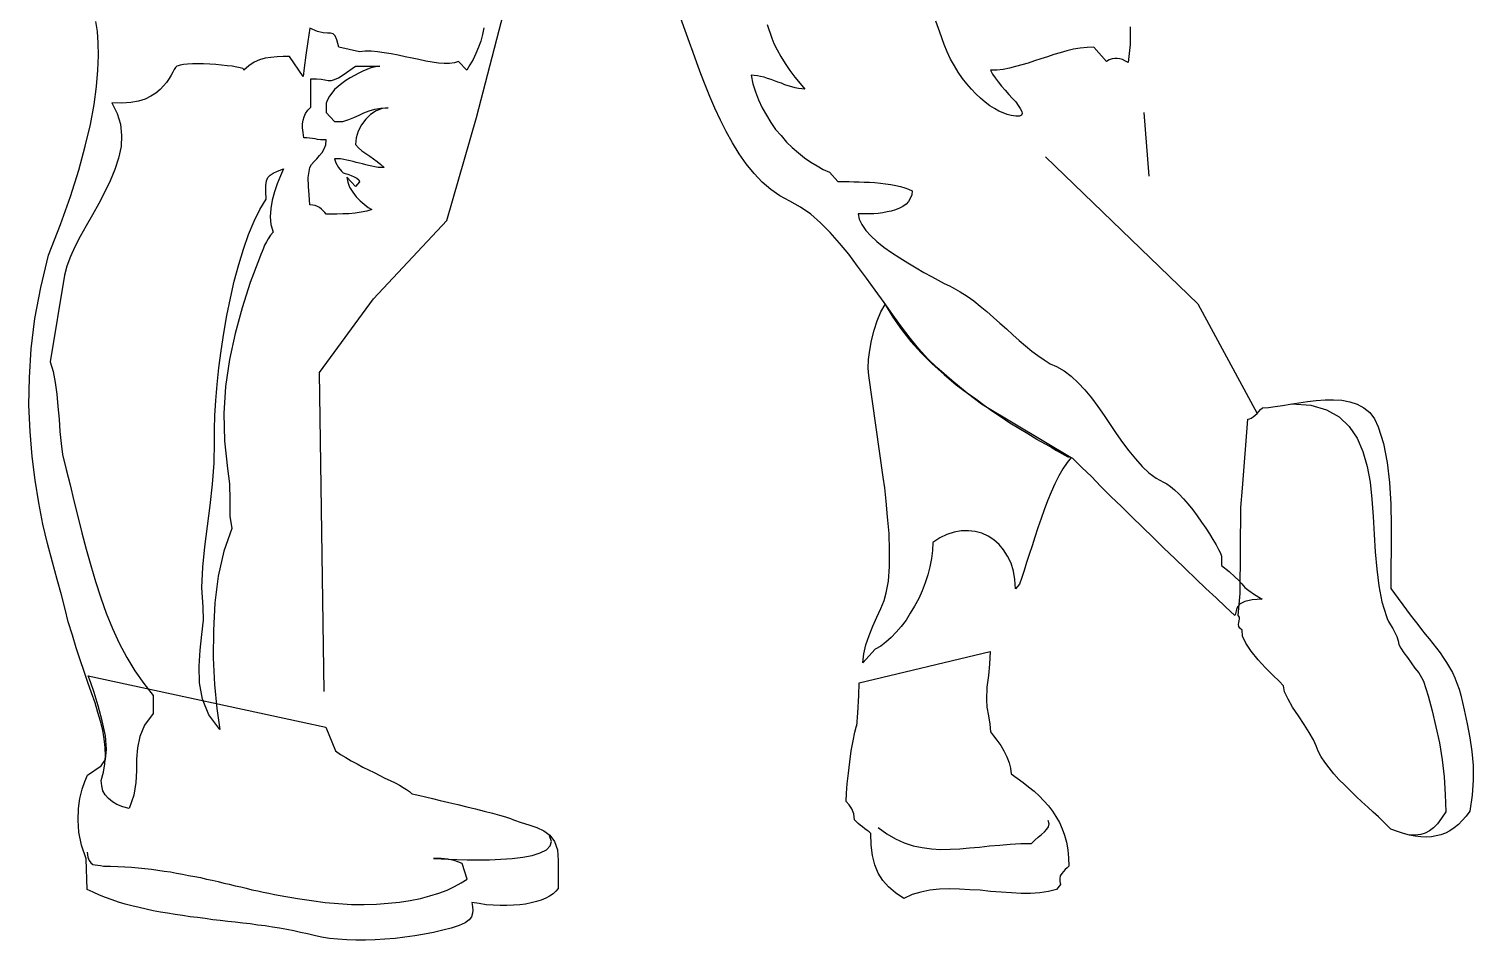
# Model space of a CAD drawing. Extents: x 136.04 to 137.08, y 53.79 to 55.57.
# Drawn here: x 136.129 to 137.079, y 53.786 to 54.386 of the extents above; entities that cross this region are included whole.
import ezdxf

# ---------------------------------------------------------------- set-up
doc = ezdxf.new("R2010")
doc.units = 0
doc.layers.get('0').update_dxf_attribs({"linetype": 'CONTINUOUS'})

msp = doc.modelspace()

# ---------------------------------------------------------------- linework, layer by layer
msp.add_line((136.86263, 54.33057), (136.86586, 54.28864))
for points in [[(136.32373, 53.94997), (136.3205, 54.15962), (136.356, 54.208), (136.4044, 54.25961), (136.42377, 54.32734), (136.44313, 54.40153), (136.48185, 54.49829), (136.47217, 54.57892), (136.48185, 54.59827)], [(136.79809, 54.30154), (136.89813, 54.20478), (136.93722, 54.1327), (136.93722, 54.1327)]]:
    msp.add_lwpolyline(points)
at = {"linetype": 'CONTINUOUS'}
for points in [[(136.61501, 54.38846), (136.61804, 54.37955), (136.61936, 54.37596), (136.62145, 54.37179), (136.62391, 54.36744), (136.62675, 54.3629), (136.62996, 54.35816), (136.63318, 54.35381), (136.63659, 54.34964), (136.63981, 54.34605), (136.63773, 54.34624), (136.63564, 54.34642), (136.63337, 54.3468), (136.6311, 54.34756), (136.62883, 54.34813), (136.62656, 54.34889), (136.62429, 54.34984), (136.62201, 54.35059), (136.61974, 54.35135), (136.61747, 54.35229), (136.6152, 54.35305), (136.61293, 54.35381), (136.61065, 54.35438), (136.60857, 54.35476), (136.60649, 54.35495), (136.60441, 54.35513), (136.60554, 54.34946), (136.60725, 54.34416), (136.60933, 54.33885), (136.6116, 54.33374), (136.61444, 54.32882), (136.61728, 54.32409), (136.6205, 54.31954), (136.62409, 54.31538), (136.62769, 54.31121), (136.63148, 54.30761), (136.63546, 54.30402), (136.63943, 54.30081), (136.6436, 54.29797), (136.64776, 54.2955), (136.65173, 54.29323), (136.6559, 54.29134), (136.66139, 54.28528), (136.66366, 54.28528), (136.66612, 54.28528), (136.66897, 54.28528), (136.67199, 54.28509), (136.6754, 54.28509), (136.67881, 54.2849), (136.68221, 54.28471), (136.68581, 54.28452), (136.68941, 54.28415), (136.69281, 54.28377), (136.69623, 54.2832), (136.69963, 54.28263), (136.70266, 54.28187), (136.7055, 54.28111), (136.70796, 54.28017), (136.71023, 54.27904), (136.71005, 54.27638), (136.70909, 54.27411), (136.70796, 54.27203), (136.70625, 54.27033), (136.70418, 54.26881), (136.7019, 54.26767), (136.69944, 54.26653), (136.6966, 54.26578), (136.69376, 54.26522), (136.69092, 54.26464), (136.6879, 54.26427), (136.68505, 54.26408), (136.68221, 54.26408), (136.67956, 54.26389), (136.6771, 54.26389), (136.67483, 54.26389), (136.6754, 54.26048), (136.6771, 54.25689), (136.67975, 54.25309), (136.68316, 54.2495), (136.68714, 54.24571), (136.69168, 54.24212), (136.69679, 54.23852), (136.70209, 54.23511), (136.70739, 54.2317), (136.71288, 54.22849), (136.718, 54.22545), (136.72291, 54.22281), (136.72746, 54.22034), (136.73144, 54.21826), (136.73484, 54.21656), (136.73731, 54.21523), (136.74184, 54.21277), (136.74639, 54.20994), (136.75075, 54.20672), (136.7551, 54.20331), (136.75946, 54.19971), (136.76381, 54.19593), (136.76797, 54.19214), (136.77232, 54.18835), (136.77649, 54.18438), (136.78065, 54.18078), (136.78482, 54.17718), (136.78898, 54.17378), (136.79296, 54.17075), (136.79712, 54.16791), (136.8011, 54.16545), (136.80527, 54.16355), (136.81018, 54.16071), (136.81492, 54.15731), (136.81946, 54.15295), (136.82382, 54.14822), (136.82817, 54.14292), (136.83233, 54.13724), (136.8365, 54.13137), (136.84048, 54.1255), (136.84446, 54.11945), (136.84862, 54.11357), (136.85278, 54.10808), (136.85714, 54.10279), (136.86149, 54.09786), (136.86603, 54.0937), (136.87077, 54.0901), (136.87569, 54.08745), (136.87777, 54.08651), (136.88023, 54.0848), (136.88288, 54.08253), (136.88572, 54.07988), (136.88875, 54.07666), (136.89178, 54.07306), (136.89481, 54.06928), (136.89765, 54.06549), (136.90049, 54.06133), (136.90333, 54.05735), (136.90579, 54.05356), (136.90806, 54.04978), (136.91014, 54.04637), (136.91166, 54.04334), (136.91298, 54.04088), (136.91374, 54.0388), (136.91374, 54.03274), (136.91885, 54.02877), (136.92245, 54.02536), (136.9251, 54.0229), (136.92718, 54.02063), (136.92907, 54.01835), (136.93173, 54.01627), (136.93532, 54.01362), (136.94043, 54.01059), (136.93381, 54.01021), (136.92907, 54.00908), (136.92604, 54.00757), (136.92434, 54.00567), (136.92358, 54.00377), (136.9232, 54.00208), (136.92302, 54.00075), (136.92245, 53.99999), (136.91639, 54.00567), (136.91014, 54.01154), (136.90352, 54.01759), (136.89689, 54.02403), (136.89007, 54.03066), (136.88307, 54.03728), (136.87588, 54.0441), (136.86887, 54.0511), (136.86187, 54.05792), (136.85486, 54.06473), (136.84786, 54.07155), (136.84104, 54.07818), (136.83442, 54.0848), (136.82817, 54.09124), (136.82193, 54.0973), (136.81606, 54.10317), (136.81, 54.10601), (136.80413, 54.10922), (136.79807, 54.11244), (136.7922, 54.11566), (136.78634, 54.11925), (136.78047, 54.12285), (136.77459, 54.12645), (136.76873, 54.13023), (136.76305, 54.13402), (136.75756, 54.138), (136.75207, 54.14216), (136.74658, 54.14614), (136.74147, 54.1503), (136.73635, 54.15447), (136.73124, 54.15882), (136.72651, 54.16298), (136.72045, 54.16886), (136.71458, 54.17529), (136.70891, 54.1823), (136.70323, 54.18968), (136.69754, 54.19763), (136.69187, 54.20558), (136.686, 54.21372), (136.68032, 54.22167), (136.67445, 54.22963), (136.66859, 54.23738), (136.66253, 54.24477), (136.65646, 54.25177), (136.65004, 54.25802), (136.6436, 54.2637), (136.63678, 54.26843), (136.62978, 54.27241), (136.62334, 54.27582), (136.61728, 54.27998), (136.6116, 54.2849), (136.6063, 54.29058), (136.60119, 54.29683), (136.59646, 54.30345), (136.5921, 54.31065), (136.58794, 54.31803), (136.58415, 54.3256), (136.58055, 54.33336), (136.57716, 54.34113), (136.57413, 54.3487), (136.57129, 54.35608), (136.56863, 54.36328), (136.56618, 54.37009), (136.5639, 54.37653), (136.53721, 54.45093)], [(136.42855, 54.38618), (136.42779, 54.38183), (136.42666, 54.37748), (136.42514, 54.3735), (136.42344, 54.36933), (136.42155, 54.36555), (136.41946, 54.36195), (136.41738, 54.35835), (136.41189, 54.36422), (136.40924, 54.36328), (136.40602, 54.3629), (136.40261, 54.3629), (136.39882, 54.36309), (136.39466, 54.36366), (136.39049, 54.36441), (136.38596, 54.36535), (136.38141, 54.36631), (136.37687, 54.36725), (136.37232, 54.3682), (136.36759, 54.36915), (136.36305, 54.3699), (136.3587, 54.37047), (136.35453, 54.37084), (136.35055, 54.37084), (136.34677, 54.37047), (136.33333, 54.3735), (136.332, 54.37842), (136.33086, 54.38107), (136.32954, 54.38239), (136.32784, 54.38277), (136.32575, 54.38277), (136.32291, 54.38297), (136.31913, 54.38391), (136.3142, 54.38599), (136.31288, 54.37728), (136.31155, 54.3682), (136.31042, 54.35987), (136.30985, 54.35419), (136.30076, 54.36744), (136.2966, 54.36744), (136.29262, 54.36725), (136.28865, 54.36687), (136.28486, 54.36631), (136.28107, 54.36517), (136.27748, 54.36366), (136.27407, 54.36138), (136.27085, 54.35835), (136.27085, 54.35892), (136.2701, 54.35949), (136.26839, 54.36006), (136.26612, 54.36044), (136.26309, 54.361), (136.25988, 54.36138), (136.25608, 54.36176), (136.2523, 54.36214), (136.24833, 54.36233), (136.24435, 54.36252), (136.24057, 54.36252), (136.23697, 54.36252), (136.23375, 54.36233), (136.2311, 54.36214), (136.22902, 54.36176), (136.2275, 54.36138), (136.22675, 54.361), (136.2258, 54.36024), (136.22504, 54.35892), (136.22409, 54.35722), (136.22296, 54.35513), (136.22163, 54.35286), (136.21993, 54.3504), (136.21804, 54.34813), (136.21576, 54.34567), (136.21293, 54.3434), (136.20971, 54.34131), (136.20592, 54.33942), (136.20156, 54.33809), (136.19645, 54.33715), (136.19058, 54.33677), (136.18396, 54.33696), (136.18756, 54.32996), (136.18964, 54.32295), (136.1904, 54.31557), (136.19002, 54.30819), (136.18832, 54.30061), (136.18604, 54.29323), (136.18283, 54.28566), (136.17923, 54.27808), (136.17544, 54.2707), (136.17128, 54.26332), (136.16711, 54.25613), (136.16314, 54.24912), (136.15973, 54.24231), (136.1567, 54.23587), (136.15443, 54.22963), (136.15291, 54.22376), (136.14344, 54.16658), (136.14534, 54.16033), (136.14666, 54.15314), (136.1478, 54.14538), (136.14856, 54.13724), (136.14932, 54.12891), (136.14988, 54.12077), (136.15064, 54.11301), (136.15159, 54.10581), (136.15405, 54.09597), (136.15651, 54.08575), (136.15897, 54.07533), (136.16162, 54.06492), (136.16427, 54.05413), (136.16711, 54.04353), (136.17014, 54.03274), (136.17317, 54.02214), (136.17677, 54.01154), (136.18036, 54.00132), (136.18453, 53.99128), (136.18888, 53.98162), (136.1938, 53.97235), (136.19911, 53.96345), (136.20498, 53.95512), (136.21122, 53.94736), (136.21122, 53.93543), (136.20554, 53.92768), (136.20232, 53.92029), (136.20081, 53.91291), (136.20024, 53.90533), (136.20024, 53.89777), (136.19967, 53.89), (136.19835, 53.88167), (136.19532, 53.87296), (136.19116, 53.8741), (136.18736, 53.87562), (136.18434, 53.87732), (136.18169, 53.87959), (136.17961, 53.88205), (136.17809, 53.8847), (136.17734, 53.88792), (136.17696, 53.89133), (136.17847, 53.89682), (136.17941, 53.90231), (136.17979, 53.90761), (136.17961, 53.9131), (136.17903, 53.91877), (136.17809, 53.92446), (136.17658, 53.93032), (136.17487, 53.93619), (136.17298, 53.94244), (136.1707, 53.94907), (136.16825, 53.95588), (136.16579, 53.96307), (136.16314, 53.97065), (136.16048, 53.9786), (136.15802, 53.98693), (136.15537, 53.99582), (136.15329, 54.00415), (136.15083, 54.01343), (136.14799, 54.02365), (136.14496, 54.03501), (136.14175, 54.04713), (136.13871, 54.06), (136.13606, 54.07401), (136.1336, 54.08877), (136.13152, 54.10449), (136.1302, 54.12096), (136.12944, 54.13818), (136.12982, 54.15636), (136.13095, 54.17529), (136.13342, 54.19517), (136.1372, 54.21561), (136.14231, 54.23682), (136.15026, 54.25689), (136.15688, 54.27544), (136.16219, 54.29266), (136.16654, 54.30837), (136.16995, 54.32276), (136.17241, 54.33583), (136.17392, 54.34775), (136.17487, 54.35835), (136.17525, 54.36801), (136.17506, 54.37634), (136.1745, 54.38391), (136.17355, 54.39035)], [(136.85373, 54.38694), (136.85373, 54.37539), (136.8524, 54.36346), (136.85051, 54.36441), (136.84862, 54.36535), (136.84691, 54.36593), (136.84521, 54.36611), (136.84351, 54.36611), (136.8418, 54.36593), (136.83991, 54.36517), (136.83802, 54.36422), (136.82988, 54.3735), (136.82533, 54.37331), (136.82079, 54.37293), (136.81644, 54.37217), (136.81208, 54.37122), (136.80773, 54.3699), (136.80337, 54.36877), (136.79921, 54.36725), (136.79485, 54.36593), (136.79069, 54.3646), (136.78652, 54.36309), (136.78236, 54.36195), (136.77819, 54.36082), (136.77421, 54.35968), (136.77005, 54.35892), (136.76608, 54.35854), (136.76191, 54.35835), (136.76324, 54.35589), (136.76494, 54.35343), (136.76684, 54.35078), (136.7691, 54.34794), (136.77157, 54.34529), (136.77384, 54.34245), (136.77611, 54.33999), (136.77839, 54.33753), (136.78009, 54.33526), (136.78141, 54.33318), (136.78236, 54.33128), (136.78255, 54.32996), (136.78217, 54.32882), (136.78085, 54.32825), (136.77857, 54.32825), (136.77535, 54.32863), (136.7727, 54.3292), (136.77005, 54.33034), (136.76721, 54.33147), (136.76437, 54.33318), (136.76135, 54.33507), (136.75832, 54.33734), (136.75528, 54.33999), (136.75226, 54.34283), (136.74923, 54.34605), (136.7462, 54.34946), (136.74336, 54.35305), (136.74053, 54.35702), (136.73806, 54.36138), (136.7356, 54.36573), (136.73333, 54.37047), (136.73124, 54.37539), (136.7284, 54.38353), (136.72595, 54.39072)], [(136.31477, 54.35267), (136.31856, 54.35267), (136.32159, 54.35249), (136.32405, 54.35211), (136.32632, 54.35173), (136.3284, 54.35173), (136.33048, 54.35229), (136.33313, 54.35343), (136.33617, 54.35533), (136.34412, 54.361), (136.36021, 54.361), (136.3585, 54.36082), (136.35661, 54.36044), (136.35434, 54.35987), (136.35168, 54.35892), (136.34904, 54.35778), (136.34639, 54.35646), (136.34355, 54.35495), (136.34071, 54.35343), (136.33786, 54.35154), (136.33522, 54.34964), (136.33275, 54.34775), (136.33048, 54.34567), (136.32859, 54.3434), (136.32708, 54.34131), (136.32575, 54.33904), (136.325, 54.33677), (136.325, 54.33071), (136.33048, 54.32465), (136.33579, 54.32465), (136.33976, 54.32598), (136.34317, 54.32731), (136.34657, 54.32882), (136.34979, 54.33034), (136.3532, 54.33166), (136.35699, 54.3328), (136.36096, 54.33356), (136.3657, 54.33374), (136.36172, 54.33318), (136.35774, 54.33166), (136.35415, 54.3292), (136.35093, 54.32617), (136.34809, 54.32257), (136.34601, 54.31841), (136.34468, 54.31405), (136.34412, 54.30951), (136.34619, 54.30743), (136.34847, 54.30535), (136.35093, 54.30364), (136.35358, 54.30194), (136.35604, 54.30005), (136.3585, 54.29834), (136.36096, 54.29645), (136.36305, 54.29437), (136.36096, 54.29437), (136.35907, 54.29455), (136.35699, 54.29493), (136.3549, 54.29531), (136.35282, 54.29569), (136.35093, 54.29626), (136.34885, 54.29683), (136.34677, 54.29739), (136.34468, 54.29777), (136.3426, 54.29834), (136.34071, 54.29891), (136.33862, 54.29929), (136.33655, 54.29967), (136.33446, 54.30005), (136.33257, 54.30023), (136.33048, 54.30023), (136.33124, 54.29759), (136.33313, 54.29455), (136.33503, 54.2921), (136.33579, 54.29115), (136.33617, 54.29096), (136.33749, 54.29058), (136.33919, 54.29001), (136.34128, 54.28926), (136.34336, 54.28831), (136.34506, 54.28737), (136.34639, 54.28623), (136.34677, 54.28509), (136.34412, 54.28206), (136.33862, 54.28812), (136.33919, 54.28471), (136.34033, 54.28149), (136.34241, 54.27828), (136.34468, 54.27524), (136.34733, 54.2726), (136.34999, 54.27033), (136.35263, 54.26824), (136.3549, 54.26691), (136.35168, 54.26578), (136.3479, 54.26502), (136.34393, 54.26446), (136.33995, 54.26408), (136.33597, 54.26389), (136.332, 54.2637), (136.32822, 54.2637), (136.325, 54.2637), (136.32405, 54.26484), (136.32291, 54.26597), (136.32178, 54.26711), (136.32064, 54.26805), (136.31931, 54.26881), (136.3178, 54.26938), (136.3161, 54.26975), (136.3142, 54.26995), (136.31382, 54.27638), (136.31326, 54.28206), (136.31307, 54.28793), (136.3142, 54.29437), (136.31534, 54.29645), (136.31704, 54.29834), (136.31875, 54.30023), (136.32064, 54.30232), (136.32235, 54.3044), (136.32367, 54.30667), (136.32462, 54.30932), (136.325, 54.31254), (136.3231, 54.31254), (136.32121, 54.31273), (136.31931, 54.31292), (136.31762, 54.3133), (136.31591, 54.31349), (136.31402, 54.31368), (136.31212, 54.31387), (136.31023, 54.31387), (136.30985, 54.31746), (136.30947, 54.32049), (136.30947, 54.32314), (136.30985, 54.3256), (136.31042, 54.32769), (136.31136, 54.32996), (136.31288, 54.33204), (136.31477, 54.33412), (136.31477, 54.33734), (136.31477, 54.34169), (136.31477, 54.347), (136.31477, 54.35267)], [(136.29678, 54.29361), (136.29489, 54.28888), (136.29281, 54.28377), (136.29092, 54.27846), (136.2894, 54.27297), (136.28846, 54.26749), (136.28808, 54.262), (136.28846, 54.25689), (136.28998, 54.25196), (136.28827, 54.24988), (136.28676, 54.2476), (136.28562, 54.24552), (136.28448, 54.24344), (136.28372, 54.24136), (136.28278, 54.23927), (136.28202, 54.2372), (136.28107, 54.23492), (136.27502, 54.21883), (136.26972, 54.20217), (136.26499, 54.18533), (136.26139, 54.1681), (136.25874, 54.15049), (136.2576, 54.1327), (136.25798, 54.11471), (136.26006, 54.09654), (136.26139, 54.08651), (136.26157, 54.07571), (136.26157, 54.0653), (136.2629, 54.05698), (136.2576, 54.04221), (136.25401, 54.02574), (136.25173, 54.00813), (136.25079, 53.98995), (136.25059, 53.97198), (136.25154, 53.95456), (136.25306, 53.93865), (136.25495, 53.92483), (136.24775, 53.93468), (136.24359, 53.9449), (136.2417, 53.95569), (136.24132, 53.96649), (136.24208, 53.97709), (136.24321, 53.98731), (136.24416, 53.99677), (136.24397, 54.00529), (136.24321, 54.01835), (136.24378, 54.03161), (136.24511, 54.04505), (136.24681, 54.05867), (136.2487, 54.07231), (136.25022, 54.08631), (136.25135, 54.10013), (136.25154, 54.11414), (136.25154, 54.12228), (136.25173, 54.13137), (136.2523, 54.14121), (136.25325, 54.15182), (136.25439, 54.1628), (136.2559, 54.17397), (136.2576, 54.18551), (136.25968, 54.19706), (136.26195, 54.20861), (136.26441, 54.21978), (136.26745, 54.23057), (136.27047, 54.24079), (136.27388, 54.25045), (136.27748, 54.25915), (136.28127, 54.26691), (136.28543, 54.27355), (136.28524, 54.27866), (136.28524, 54.28263), (136.28562, 54.28566), (136.28656, 54.28793), (136.28808, 54.28944), (136.29016, 54.29077), (136.293, 54.2921), (136.29678, 54.29361)], [(136.81492, 54.10373), (136.81227, 54.10051), (136.80943, 54.09635), (136.80678, 54.09162), (136.80413, 54.08651), (136.80167, 54.08102), (136.7994, 54.07533), (136.79712, 54.06947), (136.79505, 54.0636), (136.79296, 54.05754), (136.79107, 54.05148), (136.78917, 54.04561), (136.78728, 54.03994), (136.78558, 54.03463), (136.78406, 54.02952), (136.78236, 54.02479), (136.78085, 54.02043), (136.77819, 54.01741), (136.77781, 54.02346), (136.77687, 54.02914), (136.77535, 54.03425), (136.77308, 54.0388), (136.77043, 54.04296), (136.76741, 54.04656), (136.76399, 54.04959), (136.76021, 54.05205), (136.75604, 54.05394), (136.75169, 54.05508), (136.74733, 54.05565), (136.7426, 54.05546), (136.73787, 54.0547), (136.73314, 54.05318), (136.7284, 54.05091), (136.72386, 54.04789), (136.72367, 54.04258), (136.72291, 54.03728), (136.72197, 54.03198), (136.72064, 54.02668), (136.71894, 54.02139), (136.71686, 54.01608), (136.71458, 54.01097), (136.71194, 54.00605), (136.70909, 54.00132), (136.70625, 53.99677), (136.70304, 53.99261), (136.69982, 53.98882), (136.69641, 53.98542), (136.69301, 53.98238), (136.6896, 53.97973), (136.686, 53.97784), (136.67786, 53.96876), (136.67843, 53.97462), (136.67994, 53.98068), (136.68203, 53.98674), (136.68448, 53.9928), (136.68714, 53.99886), (136.6896, 54.00453), (136.69187, 54.00984), (136.69319, 54.01476), (136.69471, 54.02252), (136.69547, 54.03217), (136.69547, 54.04278), (136.69509, 54.05376), (136.69414, 54.06473), (136.69319, 54.07496), (136.69225, 54.08386), (136.6913, 54.09086), (136.68183, 54.15769), (136.68146, 54.1626), (136.68165, 54.1681), (136.68241, 54.17435), (136.68354, 54.18078), (136.68524, 54.18741), (136.68732, 54.19366), (136.68979, 54.19952), (136.69263, 54.20444), (136.69754, 54.19612), (136.70323, 54.18797), (136.70947, 54.18002), (136.71629, 54.17264), (136.72349, 54.16526), (136.73124, 54.15844), (136.7392, 54.15163), (136.74753, 54.14538), (136.75586, 54.13914), (136.7587, 54.13724), (136.7587, 54.13724), (136.81492, 54.10373)], [(136.93097, 54.12891), (136.9321, 54.1291), (136.93324, 54.12967), (136.93457, 54.13043), (136.93589, 54.13156), (136.93722, 54.1327), (136.93835, 54.13402), (136.93948, 54.13534), (136.94062, 54.13648), (136.94459, 54.13667), (136.94895, 54.13724), (136.95388, 54.138), (136.95899, 54.13876), (136.96466, 54.1397), (136.97034, 54.14065), (136.97603, 54.14121), (136.98189, 54.14178), (136.98738, 54.14178), (136.99287, 54.1414), (136.99817, 54.14045), (137.00291, 54.13894), (137.00726, 54.13648), (137.01124, 54.13327), (137.01426, 54.1291), (137.01673, 54.12399), (137.02032, 54.11301), (137.02259, 54.10051), (137.02411, 54.08726), (137.02506, 54.07306), (137.02524, 54.05887), (137.02524, 54.04448), (137.02506, 54.03066), (137.02506, 54.01759), (137.03774, 54.00037), (137.0402, 53.99715), (137.04285, 53.99393), (137.04531, 53.99071), (137.04777, 53.98769), (137.05023, 53.98447), (137.0527, 53.98144), (137.05515, 53.97841), (137.05743, 53.97538), (137.0595, 53.97216), (137.06159, 53.96894), (137.06367, 53.96573), (137.06556, 53.96232), (137.06708, 53.95891), (137.06859, 53.95531), (137.06992, 53.95153), (137.07105, 53.94755), (137.07332, 53.9379), (137.07522, 53.92862), (137.07711, 53.91953), (137.07844, 53.91045), (137.0792, 53.90117), (137.0792, 53.89171), (137.07863, 53.88186), (137.07711, 53.87126), (137.07465, 53.86804), (137.072, 53.86501), (137.06954, 53.86256), (137.0667, 53.86028), (137.06386, 53.85839), (137.06102, 53.85687), (137.05799, 53.85574), (137.05497, 53.85498), (137.05175, 53.85441), (137.04834, 53.85422), (137.04474, 53.85441), (137.04115, 53.85479), (137.03736, 53.85554), (137.03338, 53.85649), (137.02941, 53.85782), (137.02506, 53.85934), (137.02278, 53.8618), (137.01994, 53.86445), (137.01691, 53.86747), (137.01351, 53.8705), (137.00991, 53.87391), (137.00612, 53.87732), (137.00234, 53.88091), (136.99855, 53.88451), (136.99476, 53.8883), (136.99098, 53.89208), (136.98757, 53.89587), (136.98454, 53.89966), (136.9817, 53.90344), (136.97924, 53.90704), (136.97734, 53.91064), (136.97603, 53.91423), (136.97432, 53.91821), (136.97148, 53.92294), (136.96807, 53.92824), (136.96428, 53.93392), (136.9605, 53.9396), (136.95747, 53.9449), (136.95519, 53.94963), (136.95444, 53.95361), (136.9516, 53.95664), (136.94744, 53.96061), (136.9427, 53.96554), (136.93778, 53.97084), (136.93324, 53.97633), (136.92964, 53.98162), (136.92756, 53.98636), (136.92737, 53.99033), (136.92586, 53.99147), (136.9251, 53.99261), (136.92491, 53.99393), (136.9251, 53.99526), (136.92529, 53.99639), (136.92548, 53.99772), (136.92548, 53.99886), (136.92472, 53.99999), (136.92604, 54.01438), (136.92624, 54.04296), (136.92642, 54.07098), (136.92756, 54.08366), (136.93097, 54.12891)], [(136.95993, 54.13914), (136.97243, 54.13818), (136.98284, 54.13516), (136.99116, 54.13043), (136.99779, 54.12418), (137.00291, 54.11641), (137.00669, 54.1077), (137.00953, 54.09786), (137.01142, 54.08745), (137.01256, 54.07628), (137.01351, 54.06492), (137.01407, 54.05318), (137.01483, 54.04164), (137.01578, 54.03028), (137.01711, 54.0193), (137.01918, 54.00888), (137.02222, 53.99924), (137.02259, 53.99791), (137.02354, 53.99602), (137.02486, 53.99375), (137.02638, 53.99128), (137.0277, 53.98864), (137.02903, 53.98598), (137.02997, 53.98333), (137.03035, 53.98087), (137.03168, 53.97841), (137.03357, 53.97538), (137.03604, 53.97216), (137.0385, 53.96876), (137.04095, 53.96535), (137.04342, 53.96213), (137.04531, 53.9591), (137.04663, 53.95664), (137.04966, 53.94717), (137.05232, 53.93714), (137.05477, 53.92673), (137.05705, 53.91613), (137.05875, 53.90495), (137.06008, 53.89379), (137.06083, 53.88224), (137.06121, 53.87088), (137.05837, 53.86653), (137.05572, 53.86293), (137.05307, 53.86028), (137.05061, 53.8582), (137.04777, 53.85687), (137.04474, 53.85592), (137.04133, 53.85554), (137.03755, 53.85536)], [(136.80167, 54.11055), (136.80527, 54.10846), (136.81265, 54.1043), (136.8136, 54.1043), (136.8136, 54.1043), (136.80167, 54.11055)], [(136.76153, 53.97614), (136.76115, 53.9678), (136.7604, 53.96042), (136.75946, 53.95285), (136.75908, 53.94452), (136.75946, 53.9396), (136.7604, 53.93392), (136.76135, 53.92843), (136.76172, 53.92332), (136.76381, 53.92086), (136.76608, 53.91783), (136.76854, 53.91442), (136.77062, 53.91083), (136.77252, 53.90704), (136.77403, 53.90306), (136.77497, 53.89946), (136.77535, 53.89587), (136.77933, 53.89303), (136.7833, 53.89019), (136.7869, 53.88716), (136.7905, 53.88432), (136.79391, 53.88129), (136.79694, 53.87807), (136.79996, 53.87467), (136.80261, 53.87126), (136.80489, 53.86767), (136.80716, 53.86369), (136.80905, 53.85971), (136.81056, 53.85536), (136.8117, 53.85081), (136.81265, 53.84589), (136.81322, 53.84059), (136.8134, 53.8351), (136.81227, 53.83397), (136.81094, 53.83283), (136.80981, 53.8315), (136.80867, 53.83018), (136.80773, 53.82866), (136.80735, 53.82696), (136.80735, 53.82507), (136.80791, 53.82299), (136.80527, 53.81977), (136.79996, 53.81844), (136.79429, 53.8175), (136.78823, 53.81712), (136.78198, 53.81712), (136.77554, 53.8175), (136.76873, 53.81788), (136.76191, 53.81844), (136.7551, 53.8192), (136.74828, 53.81958), (136.74147, 53.81996), (136.73465, 53.82015), (136.72822, 53.81996), (136.72197, 53.8192), (136.71591, 53.81806), (136.71023, 53.81636), (136.70493, 53.8139), (136.69925, 53.8175), (136.69471, 53.82148), (136.69092, 53.82564), (136.6879, 53.83056), (136.68581, 53.83605), (136.6843, 53.8421), (136.68335, 53.84892), (136.68316, 53.85649), (136.68203, 53.85763), (136.6807, 53.85858), (136.67919, 53.85971), (136.67767, 53.86085), (136.67616, 53.86198), (136.67483, 53.86312), (136.6735, 53.86445), (136.67237, 53.86558), (136.67199, 53.86956), (136.67066, 53.87278), (136.66897, 53.87542), (136.66688, 53.87769), (136.66707, 53.883), (136.66764, 53.88924), (136.66839, 53.89625), (136.66934, 53.90363), (136.67028, 53.91083), (136.67142, 53.91745), (136.67256, 53.92313), (136.6737, 53.9273), (136.67388, 53.9271), (136.67464, 53.93581), (136.67521, 53.94736), (136.6754, 53.95569), (136.76153, 53.97614)], [(136.3248, 53.92654), (136.33106, 53.91083), (136.33427, 53.90855), (136.33786, 53.90647), (136.34146, 53.90439), (136.34525, 53.90231), (136.34904, 53.90022), (136.35282, 53.89833), (136.35642, 53.89663), (136.36021, 53.89473), (136.36361, 53.89303), (136.36702, 53.89133), (136.37024, 53.88982), (136.37308, 53.8883), (136.37554, 53.88678), (136.37781, 53.88546), (136.37971, 53.88413), (136.38103, 53.88281), (136.3816, 53.88262), (136.38349, 53.88224), (136.38652, 53.88149), (136.39031, 53.88073), (136.39485, 53.87959), (136.39996, 53.87827), (136.40564, 53.87694), (136.41151, 53.87562), (136.41738, 53.8741), (136.42324, 53.87278), (136.42893, 53.87126), (136.43423, 53.86994), (136.43896, 53.86861), (136.44293, 53.86747), (136.44615, 53.86634), (136.44823, 53.86558), (136.45316, 53.86369), (136.45827, 53.86218), (136.46338, 53.86047), (136.46812, 53.85839), (136.47209, 53.85536), (136.47512, 53.85138), (136.47701, 53.84589), (136.47758, 53.8387), (136.47758, 53.83454), (136.47758, 53.83075), (136.47758, 53.82621), (136.47758, 53.82034), (136.47607, 53.81863), (136.47417, 53.81693), (136.4719, 53.81541), (136.46944, 53.81409), (136.46641, 53.81277), (136.46319, 53.81182), (136.45978, 53.81087), (136.45599, 53.81011), (136.45221, 53.80973), (136.44805, 53.80935), (136.44369, 53.80917), (136.43934, 53.80917), (136.43479, 53.80935), (136.43025, 53.80973), (136.42552, 53.81049), (136.42079, 53.81125), (136.42097, 53.80993), (136.42117, 53.80822), (136.42135, 53.80614), (136.42117, 53.80406), (136.42041, 53.80178), (136.41889, 53.7997), (136.41624, 53.79781), (136.41246, 53.79611), (136.40716, 53.7944), (136.40167, 53.79289), (136.3956, 53.79156), (136.38955, 53.79042), (136.3833, 53.78929), (136.37667, 53.78834), (136.37024, 53.78758), (136.36361, 53.78702), (136.35718, 53.78664), (136.35074, 53.78645), (136.3445, 53.78645), (136.33844, 53.78664), (136.33257, 53.78702), (136.32708, 53.78758), (136.32178, 53.78834), (136.31704, 53.78948), (136.31269, 53.79062), (136.30815, 53.79156), (136.3036, 53.79251), (136.29906, 53.79346), (136.29433, 53.79421), (136.2896, 53.79497), (136.28486, 53.79573), (136.27994, 53.79629), (136.27502, 53.79705), (136.2701, 53.79762), (136.26517, 53.79819), (136.26025, 53.79875), (136.25533, 53.79933), (136.25041, 53.79989), (136.2453, 53.80064), (136.24037, 53.80122), (136.23545, 53.80178), (136.23053, 53.80254), (136.22561, 53.8033), (136.22069, 53.80406), (136.21595, 53.80481), (136.21122, 53.80576), (136.20649, 53.80671), (136.20194, 53.80784), (136.19721, 53.80897), (136.19285, 53.81011), (136.18832, 53.81144), (136.18415, 53.81295), (136.17979, 53.81446), (136.17582, 53.81598), (136.17165, 53.81788), (136.16787, 53.81977), (136.16711, 53.83983), (136.16408, 53.84892), (136.16238, 53.85744), (136.16181, 53.86539), (136.162, 53.87296), (136.16295, 53.87959), (136.16446, 53.88565), (136.16617, 53.89076), (136.16806, 53.89493), (136.17696, 53.90098), (136.17979, 53.90515), (136.18055, 53.91197), (136.17979, 53.92086), (136.17772, 53.9307), (136.17506, 53.94054), (136.17241, 53.94925), (136.16995, 53.95626), (136.16843, 53.96023), (136.3248, 53.92654)], [(136.6879, 53.86047), (136.69357, 53.8563), (136.69925, 53.85309), (136.70512, 53.85043), (136.71099, 53.84854), (136.71686, 53.84741), (136.72291, 53.84646), (136.72898, 53.84608), (136.73522, 53.84627), (136.74166, 53.84646), (136.74809, 53.84703), (136.75453, 53.8476), (136.76115, 53.84836), (136.76797, 53.84892), (136.77479, 53.84949), (136.78179, 53.84987), (136.78879, 53.85005), (136.79088, 53.85214), (136.79315, 53.85403), (136.79542, 53.85592), (136.79732, 53.85763), (136.79883, 53.85934), (136.79996, 53.86104), (136.80034, 53.86293), (136.79978, 53.8652)], [(136.16768, 53.84419), (136.16825, 53.84097), (136.16919, 53.8387), (136.17014, 53.83719), (136.17146, 53.83624), (136.17298, 53.83586), (136.17468, 53.83567), (136.17658, 53.83548), (136.17847, 53.8351), (136.1832, 53.8351), (136.18794, 53.83492), (136.19248, 53.83472), (136.19702, 53.83434), (136.20138, 53.83397), (136.20573, 53.83359), (136.21009, 53.83302), (136.21425, 53.83245), (136.21842, 53.83188), (136.22258, 53.83132), (136.22655, 53.83056), (136.23053, 53.8298), (136.23451, 53.82904), (136.23848, 53.82828), (136.24226, 53.82753), (136.24624, 53.82659), (136.25003, 53.82583), (136.25381, 53.82488), (136.2576, 53.82393), (136.26119, 53.82317), (136.26499, 53.82223), (136.26877, 53.82148), (136.27237, 53.82053), (136.27615, 53.81958), (136.27994, 53.81882), (136.28354, 53.81806), (136.28732, 53.81731), (136.29092, 53.81655), (136.29471, 53.81579), (136.29849, 53.81504), (136.30228, 53.81446), (136.30607, 53.8139), (136.31534, 53.81239), (136.32424, 53.81125), (136.33313, 53.81049), (136.34166, 53.80993), (136.34999, 53.80993), (136.35794, 53.81011), (136.3657, 53.81068), (136.37308, 53.81144), (136.38027, 53.81257), (136.3869, 53.8139), (136.39315, 53.8156), (136.39902, 53.81731), (136.40451, 53.81939), (136.40942, 53.82166), (136.41378, 53.82412), (136.41775, 53.82659), (136.41435, 53.83681), (136.41151, 53.83794), (136.40905, 53.8387), (136.40697, 53.83927), (136.40489, 53.83965), (136.4028, 53.83983), (136.40053, 53.84003), (136.39826, 53.84003), (136.39542, 53.84003), (136.39712, 53.84003), (136.40053, 53.83983), (136.40526, 53.83965), (136.41094, 53.83946), (136.41757, 53.83927), (136.42476, 53.83927), (136.43233, 53.83927), (136.4399, 53.83965), (136.44729, 53.84021), (136.4543, 53.84097), (136.46035, 53.8421), (136.46565, 53.84381), (136.46982, 53.8457), (136.47228, 53.84836), (136.47303, 53.85138), (136.4719, 53.85498)]]:
    msp.add_lwpolyline(points, dxfattribs=at)

doc.saveas('drawing.dxf')
